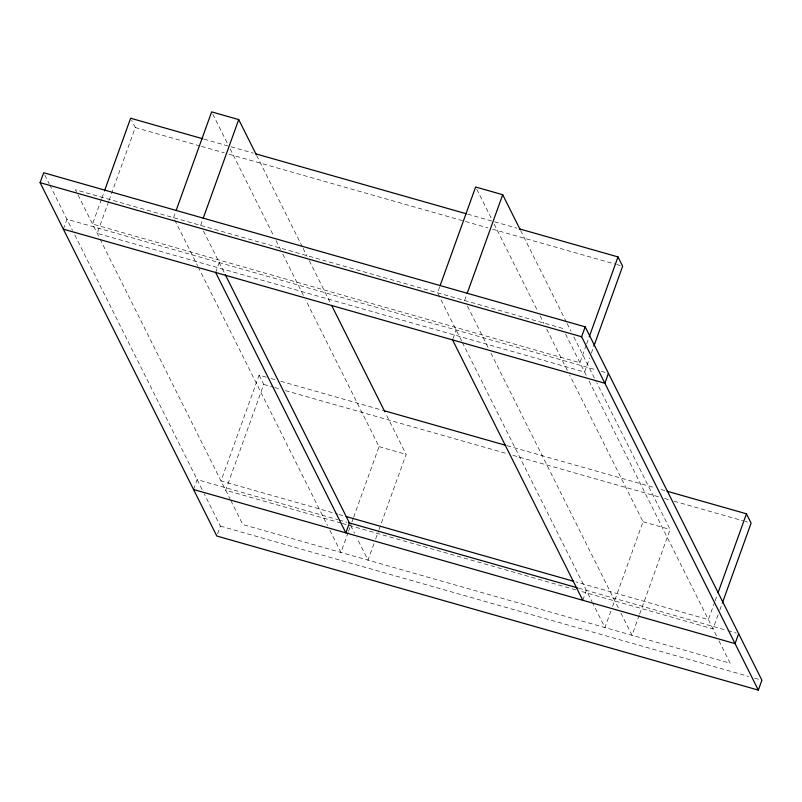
<?xml version="1.0" encoding="UTF-8"?>
<svg xmlns="http://www.w3.org/2000/svg" width="802" height="802" viewBox="0 0 802 802"><rect width="100%" height="100%" fill="white"/><g stroke="black" fill="none" stroke-linecap="round" stroke-linejoin="round"><path stroke-width="0.6" stroke-dasharray="4.01 3.01" d="M63.348 229.151L66.927 219.237L595.244 369.582M101.433 199.347L92.541 224.039L579.906 362.725L586.262 345.091M101.854 198.174L104.39 191.117M108.621 201.593L97.192 233.332L584.558 372.018L589.64 357.913M109.042 200.42L135.287 127.538L131.668 120.3M173.543 217.673L175.237 212.971M200.62 225.382L202.736 219.497M215.658 272.49L219.227 262.575M193.563 489.531L197.132 479.616L337.923 519.676M266.324 377.181L259.096 375.125L221.011 480.929L337.732 514.142M259.096 375.125L263.748 384.429L225.663 490.222L341.181 523.094M217.603 533.821L220.38 526.112L204.33 494.002M348.148 532.458L340.96 552.448L329.762 530.052M348.579 531.285L351.537 523.054M351.958 521.881L353.231 518.353M353.652 517.18L379.045 446.644L305.702 299.978M439.656 286.915L437.541 292.79L461.731 341.171M373.963 543.696L368.038 560.147L356.84 537.761M375.647 538.994L378.614 530.764M379.035 529.591L406.123 454.353L385.411 412.93M464.609 300.499L466.734 294.625M452.96 338.805L456.137 329.993M586.683 343.908L588.377 339.206M591.335 353.211L593.45 347.336M582.773 600.287L586.342 590.372M610.873 611.114L604.949 627.565L592.628 602.934M612.568 606.412L643.034 521.771L569.691 375.095M639.214 615.284L632.026 635.274L620.828 612.878M639.645 614.111L670.111 529.47L596.768 382.805M714.722 601.981L708.377 619.615L576.006 581.941M715.143 600.798L717.259 594.924M718.101 614.803L713.028 628.908L580.658 591.244M719.795 610.101L721.91 604.227M204.039 139.127L253.382 153.162M467.576 214.124L516.919 228.159M135.287 127.538L200.269 146.024M201.472 146.375L224.329 152.881M229.151 154.245L487.877 227.868M492.689 229.242L615.435 264.169M616.638 264.51L620.247 265.542M562.763 328.429L75.398 189.743L99.468 237.883M601.219 371.276L608.437 373.331M271.136 378.554L275.948 379.917M280.76 381.291L383.045 410.403M506.994 445.671L655.013 487.786M661.028 489.501L665.84 490.874M263.748 384.429L273.372 387.165M274.575 387.506L280.6 389.221M285.412 390.594L506.834 453.601M512.849 455.315L659.655 497.09M664.477 498.463L669.289 499.826M674.101 501.2L743.895 521.059M745.098 521.4L747.504 522.082M379.045 446.644L406.123 454.353M643.034 521.771L670.111 529.47M338.935 514.483L343.757 515.856M339.126 520.017L347.035 522.272M578.603 588.167L726.652 630.292M727.815 630.623L736.246 633.029M342.384 523.445L575.846 589.871M220.38 526.112L748.667 676.437M754.682 678.151L761.9 680.206M520.618 230.535L566.533 322.344M567.094 323.457L571.014 331.296M573.811 336.9L596.207 381.682M565.56 334.023L586.282 375.456M589.079 381.05L716.737 636.327M718.973 640.808L730.171 663.204L242.805 524.518L230.495 499.887M476.749 189.242L491.867 219.467M494.102 223.948L537.771 311.276M540.017 315.757L543.936 323.597M546.733 329.191L567.455 370.614M467.416 306.093L488.127 347.527M490.924 353.121L618.583 608.397M462.283 342.284L592.066 601.811M256.63 155.408L302.544 247.216M303.106 248.339L307.016 256.179M309.261 260.66L330.534 303.206M212.761 114.115L227.878 144.35M230.114 148.821L273.783 236.159M276.028 240.63L280.5 249.592M282.745 254.074L303.457 295.497M203.427 230.976L224.249 272.63M350.674 525.44L354.594 533.28M174.666 219.908L197.623 265.813M198.184 266.936L327.517 525.571M100.029 239.006L229.933 498.764M44.782 174.956L49.203 183.808M49.764 184.921L72.511 230.415M74.746 234.876L203.778 492.899"/><path stroke-width="1.2" d="M40.1 182.655L43.669 172.741L585.189 326.835L761.9 680.206L758.331 690.121L216.811 536.027L40.1 182.655L581.62 336.75L758.331 690.121M104.821 189.944L130.636 118.235L202.836 138.786M176.089 210.615L211.638 111.879L238.715 119.578L256.069 154.285M203.167 218.324L238.715 119.578M349.431 522.954L345.862 532.869L215.658 272.49M440.077 285.743L475.626 186.996L502.704 194.706L520.057 229.412M467.155 293.442L502.704 194.706M581.62 336.75L585.189 326.835M589.219 336.86L618.001 256.921L519.325 228.841M593.871 346.163L622.653 266.224L618.001 256.921M608.437 373.331L604.868 383.246L63.348 229.151M718.111 592.578L746.462 513.811L667.043 491.215M722.341 603.054L751.113 523.115L746.462 513.811M738.652 633.71L735.073 643.625L193.563 489.531M255.788 153.854L466.373 213.773M384.248 410.744L505.791 445.331M346.163 516.538L573.6 581.26M348.76 522.764L577.4 587.826M452.569 339.908L582.773 600.287M331.657 305.442L384.85 411.807M225.262 274.645L349.562 523.205"/></g></svg>
